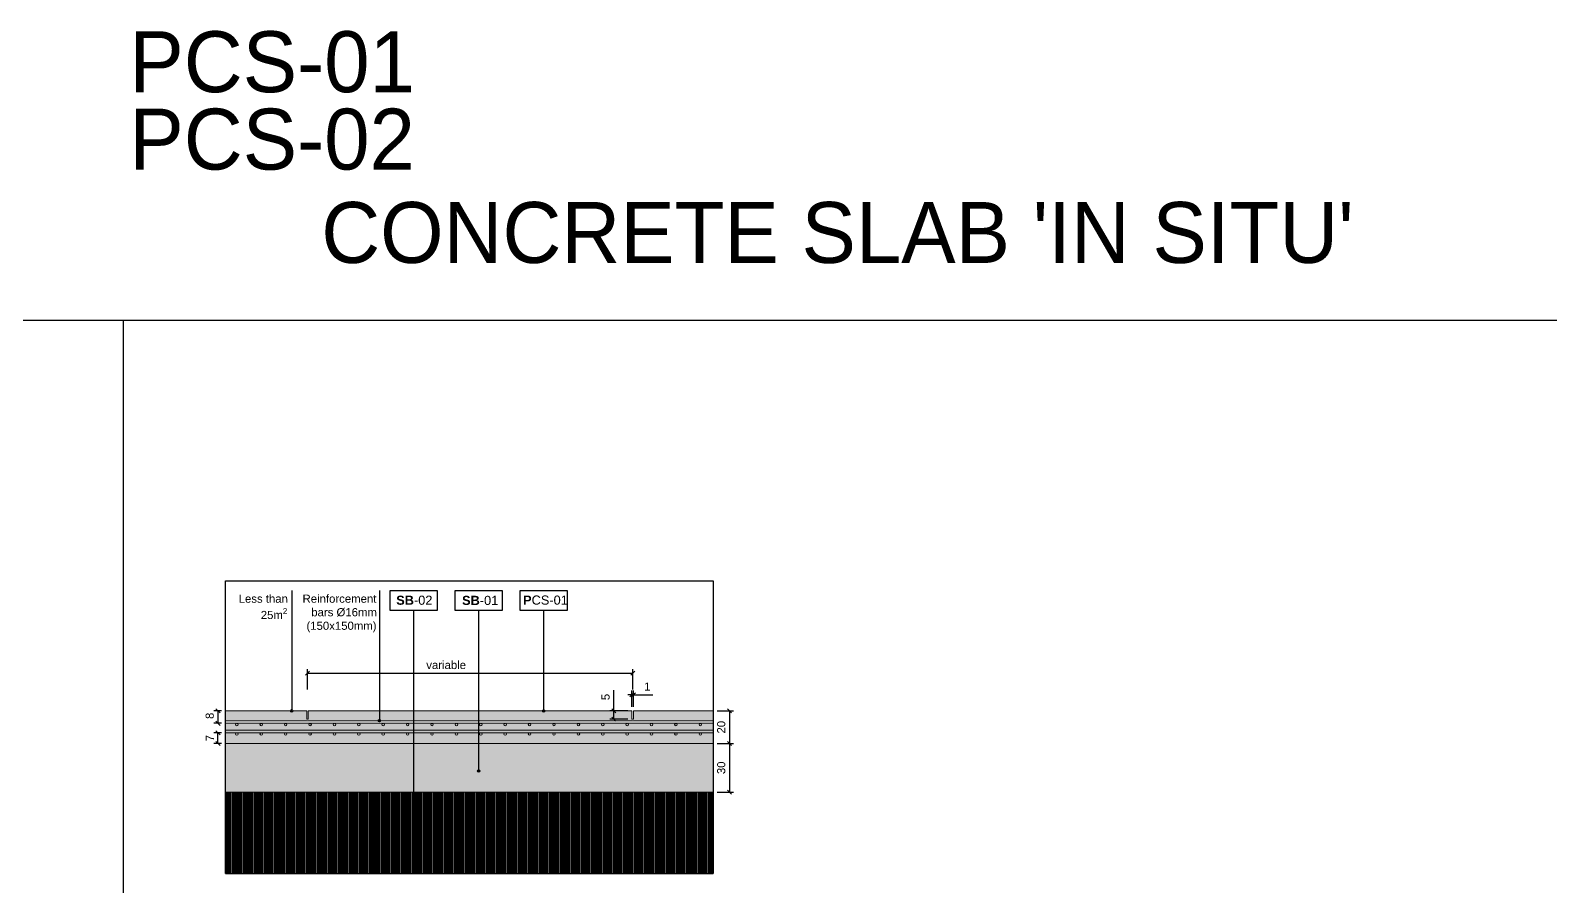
# Model space of a CAD drawing. Header units: metres. Extents: x -325 to 301, y -147 to 149.
# Drawn here: x 220.35 to 229.69, y 129.98 to 135.24 of the extents above; entities that cross this region are included whole.
import ezdxf

# ---------------------------------------------------------------- set-up
doc = ezdxf.new("R2010")
doc.units = ezdxf.units.M
doc.layers.get('Defpoints').update_dxf_attribs({"lineweight": 13})
doc.layers.add('-aux', color=50, linetype='Continuous', plot=False)
doc.layers.add('0-TX-1_25', color=7, linetype='Continuous', true_color=0x3f4f7f)
for name, color, linetype, lineweight in [('1-CM', 7, 'Continuous', 0), ('2-L-secció', 1, 'Continuous', 0), ('2-metall', 5, 'Continuous', 0), ('3-TR Seleccionat', 44, 'Continuous', 0), ('3-TR Tot-u', 37, 'Continuous', 0)]:
    doc.layers.add(name, color=color, linetype=linetype, lineweight=lineweight)
doc.layers.add('3-TR tot_u', color=7, linetype='Continuous', lineweight=5, true_color=0x787878)
for name, color, linetype in [('A-KEYPLAN_HATCH', 7, 'Continuous'), ('A_TEXT_2', 7, 'Continuous'), ('EIT_0 Llegenda', 7, 'Continuous')]:
    doc.layers.add(name, color=color, linetype=linetype)
doc.styles.get("Standard").update_dxf_attribs({"font": 'arial.ttf'})
doc.styles.add('x-llegenda materials$0$ENGRAVERS', font='TT0586M.TTF')
doc.dimstyles.new('ISO-25', dxfattribs={"dimtxt": 0.1, "dimasz": 0.1, "dimexe": 0.1, "dimexo": 0.1, "dimgap": 0.1, "dimtad": 1, "dimdec": 0, "dimlfac": 100, "dimzin": 9, "dimtxsty": 'Standard', "dimblk": 'OBLIQUE', "dimcen": 0.1, "dimadec": 0, "dimazin": 0, "dimtfac": 1, "dimtdec": 0, "dimtmove": 0, "dimatfit": 3, "dimldrblk": 'OBLIQUE', "dimfxl": 1, "dimarcsym": 0})
pattern_1 = [(0, (-221.549, -130.9756), (0, 6.985), [5.08, -1.905]), (90, (-221.549, -130.9756), (-6.985, 4e-16), [5.08, -1.905])]
pattern_2 = [(0, (0, 0), (0, 6.985), [5.08, -1.905]), (90, (0, 0), (-6.985, 4e-16), [5.08, -1.905])]
pattern_3 = [(0, (0, -0.058), (0, 6.985), [5.08, -1.905]), (90, (0, -0.058), (-6.985, 4e-16), [5.08, -1.905])]

# ---------------------------------------------------------------- blocks, each defined once
blk = doc.blocks.new('_Oblique')
at = {"color": 0, "lineweight": -2}
blk.add_line((-0.5, -0.5), (0.5, 0.5), dxfattribs=at)
blk = doc.blocks.new('*D723')
at = {"layer": '0-TX-1_25', "color": 0, "lineweight": -2, "transparency": 16777216}
for p, q in [((224.5741, 131.0516), (224.6739, 131.0516)), ((224.6489, 131.0516), (224.6489, 130.8516)), ((224.5741, 130.8516), (224.6739, 130.8516))]:
    blk.add_line(p, q, dxfattribs=at)
at = {"layer": 'Defpoints', "color": 0, "transparency": 16777216}
for p in [(224.5491, 131.0516), (224.5491, 130.8516), (224.6489, 130.8516)]:
    blk.add_point(p, dxfattribs=at)
at = {"layer": '0-TX-1_25', "color": 0, "lineweight": -2, "transparency": 16777216, "xscale": 0.025, "yscale": 0.025, "zscale": 0.025}
for p, rotation in [((224.6489, 131.0516), 90), ((224.6489, 130.8516), 270)]:
    blk.add_blockref('_Oblique', p, dxfattribs=dict(at, rotation=rotation))
at = {"layer": '0-TX-1_25', "color": 0, "transparency": 16777216, "insert": (224.5984, 130.9516), "char_height": 0.05, "attachment_point": 5, "rotation": 90}
blk.add_mtext('20', dxfattribs=at)
blk = doc.blocks.new('*D722')
at = {"layer": '0-TX-1_25', "color": 0, "lineweight": -2, "transparency": 16777216}
for p, q in [((224.5741, 130.8516), (224.6739, 130.8516)), ((224.6489, 130.8516), (224.6489, 130.5516)), ((224.5741, 130.5516), (224.6739, 130.5516))]:
    blk.add_line(p, q, dxfattribs=at)
at = {"layer": 'Defpoints', "color": 0, "transparency": 16777216}
for p in [(224.5491, 130.8516), (224.5491, 130.5516), (224.6489, 130.5516)]:
    blk.add_point(p, dxfattribs=at)
at = {"layer": '0-TX-1_25', "color": 0, "lineweight": -2, "transparency": 16777216, "xscale": 0.025, "yscale": 0.025, "zscale": 0.025}
for p, rotation in [((224.6489, 130.8516), 90), ((224.6489, 130.5516), 270)]:
    blk.add_blockref('_Oblique', p, dxfattribs=dict(at, rotation=rotation))
at = {"layer": '0-TX-1_25', "color": 0, "transparency": 16777216, "insert": (224.5984, 130.7016), "char_height": 0.05, "attachment_point": 5, "rotation": 90}
blk.add_mtext('30', dxfattribs=at)
blk = doc.blocks.new('POINT')
at = {"layer": '0-TX-1_25'}
h = blk.add_hatch(dxfattribs=at)
h.set_pattern_fill('ANGLE', color=256)
h.set_pattern_definition([(0, (-83.747, -12.726), (0, 6.985), [5.08, -1.905]), (90, (-83.747, -12.726), (-6.985, 4e-16), [5.08, -1.905])])
edge = h.paths.add_edge_path()
edge.add_arc((0, 0), 0.0075, 0, 360)
h = blk.add_hatch(color=256, dxfattribs=at)
h.dxf.hatch_style = 1
edge = h.paths.add_edge_path()
edge.add_arc((0, 0), 0.0075, 0, 360)
blk.add_circle((0, 0), 0.0075, dxfattribs=at)
blk = doc.blocks.new('*D724')
at = {"layer": '0-TX-1_25', "color": 0, "lineweight": -2, "transparency": 16777216}
for p, q in [((224.0491, 131.0766), (224.0491, 131.1766)), ((224.0591, 131.0766), (224.0591, 131.1766)), ((224.0491, 131.1516), (224.0241, 131.1516)), ((224.0491, 131.1516), (224.0591, 131.1516)), ((224.0591, 131.1516), (224.1775, 131.1516))]:
    blk.add_line(p, q, dxfattribs=at)
at = {"layer": 'Defpoints', "color": 0, "transparency": 16777216}
for p in [(224.0591, 131.1516), (224.0491, 131.0516), (224.0591, 131.0516)]:
    blk.add_point(p, dxfattribs=at)
at = {"layer": '0-TX-1_25', "color": 0, "lineweight": -2, "transparency": 16777216, "xscale": 0.025, "yscale": 0.025, "zscale": 0.025}
blk.add_blockref('_Oblique', (224.0491, 131.1516), dxfattribs=at)
at = {"layer": '0-TX-1_25', "color": 0, "lineweight": -2, "transparency": 16777216, "xscale": 0.025, "yscale": 0.025, "zscale": 0.025, "rotation": 180}
blk.add_blockref('_Oblique', (224.0591, 131.1516), dxfattribs=at)
at = {"layer": '0-TX-1_25', "color": 0, "transparency": 16777216, "insert": (224.1433, 131.2017), "char_height": 0.05, "attachment_point": 5}
blk.add_mtext('1', dxfattribs=at)
blk = doc.blocks.new('hatch keyplan 2')
at = {"layer": 'A-KEYPLAN_HATCH'}
blk.add_lwpolyline([(0, 0.00548), (0.01287, 0.00548), (0.01287, 0), (0, 0)], close=True, dxfattribs=at)
blk = doc.blocks.new('hatch keyplan')
at = {"layer": 'A-KEYPLAN_HATCH'}
blk.add_blockref('hatch keyplan 2', (1.43058, 0.85215), dxfattribs=at)
blk = doc.blocks.new('PCS01')
at = {"layer": 'A-KEYPLAN_HATCH'}
blk.add_blockref('hatch keyplan', (-1.42958, -0.85215), dxfattribs=at)
at = {"layer": 'A_TEXT_2', "insert": (0.0002, 0.00411), "char_height": 0.0025, "attachment_point": 1}
blk.add_mtext_dynamic_manual_height_columns('\\pi0.00161;{\\fArial|b1|i0|c0|p34;P}CS-01', width=0.0145619, gutter_width=0.015, heights=[0], dxfattribs=at)
blk = doc.blocks.new('SB-01')
at = {"layer": 'A-KEYPLAN_HATCH'}
blk.add_blockref('hatch keyplan', (-1.43058, -0.85215), dxfattribs=at)
at = {"layer": 'A_TEXT_2', "insert": (-0.0008, 0.00403), "char_height": 0.0025, "attachment_point": 1}
blk.add_mtext_dynamic_manual_height_columns('\\pi0.00271;{\\fArial|b1|i0|c0|p34;SB}-01', width=0.0145619, gutter_width=0.015, heights=[0], dxfattribs=at)
blk = doc.blocks.new('SB-02')
at = {"layer": 'A-KEYPLAN_HATCH'}
blk.add_blockref('hatch keyplan', (-1.43058, -0.85215), dxfattribs=at)
at = {"layer": 'A_TEXT_2', "insert": (-0.0008, 0.00408), "char_height": 0.0025, "attachment_point": 1}
blk.add_mtext_dynamic_manual_height_columns('\\pi0.00249;{\\fArial|b1|i0|c0|p34;SB}-02', width=0.0145619, gutter_width=0.015, heights=[0], dxfattribs=at)
blk = doc.blocks.new('*D2223')
at = {"layer": '0-TX-1_25', "color": 0, "lineweight": -2, "transparency": 16777216}
for p, q in [((223.9376, 131.0516), (223.9376, 131.1789)), ((224.0241, 131.0516), (223.9126, 131.0516)), ((224.0241, 131.0016), (223.9126, 131.0016)), ((223.9376, 131.0016), (223.9376, 131.0516))]:
    blk.add_line(p, q, dxfattribs=at)
at = {"layer": 'Defpoints', "color": 0, "transparency": 16777216}
for p in [(223.9376, 131.0016), (224.0491, 131.0516), (224.0491, 131.0016)]:
    blk.add_point(p, dxfattribs=at)
at = {"layer": '0-TX-1_25', "color": 0, "lineweight": -2, "transparency": 16777216, "xscale": 0.025, "yscale": 0.025, "zscale": 0.025}
for p, rotation in [((223.9376, 131.0516), 90), ((223.9376, 131.0016), 270)]:
    blk.add_blockref('_Oblique', p, dxfattribs=dict(at, rotation=rotation))
at = {"layer": '0-TX-1_25', "color": 0, "transparency": 16777216, "insert": (223.8872, 131.1373), "char_height": 0.05, "attachment_point": 5, "rotation": 90}
blk.add_mtext('5', dxfattribs=at)
blk = doc.blocks.new('*D2723')
at = {"layer": '0-TX-1_25', "color": 0, "lineweight": -2, "transparency": 16777216}
for p, q in [((222.0541, 131.1837), (222.0541, 131.3087)), ((222.0541, 131.2837), (224.0541, 131.2837)), ((224.0541, 131.1837), (224.0541, 131.3087))]:
    blk.add_line(p, q, dxfattribs=at)
at = {"layer": 'Defpoints', "color": 0, "transparency": 16777216}
for p in [(224.0541, 131.2837), (224.0541, 131.1516), (222.0541, 131.0016)]:
    blk.add_point(p, dxfattribs=at)
at = {"layer": '0-TX-1_25', "color": 0, "lineweight": -2, "transparency": 16777216, "xscale": 0.025, "yscale": 0.025, "zscale": 0.025, "rotation": 180}
blk.add_blockref('_Oblique', (222.0541, 131.2837), dxfattribs=at)
at = {"layer": '0-TX-1_25', "color": 0, "lineweight": -2, "transparency": 16777216, "xscale": 0.025, "yscale": 0.025, "zscale": 0.025}
blk.add_blockref('_Oblique', (224.0541, 131.2837), dxfattribs=at)
at = {"layer": '0-TX-1_25', "color": 0, "transparency": 16777216, "insert": (222.9067, 131.3341), "char_height": 0.05, "attachment_point": 5}
blk.add_mtext('variable', dxfattribs=at)
blk = doc.blocks.new('*U2843')
at = {"layer": '2-metall'}
h = blk.add_hatch(dxfattribs=at)
h.set_pattern_fill('ANGLE', color=256)
h.set_pattern_definition(pattern_1)
edge = h.paths.add_edge_path()
edge.add_arc((0.0707, -0.0079), 0.008, 0, 360)
blk.add_circle((0.0707, -0.0079), 0.008, dxfattribs=at)
blk = doc.blocks.new('*U2844')
at = {"layer": '2-metall', "color": 0, "linetype": 'ByBlock', "lineweight": -2, "transparency": 16777216}
for p in [(221.5491, 130.9756), (221.6991, 130.9756), (221.8491, 130.9756), (221.9991, 130.9756), (222.1491, 130.9756), (222.2991, 130.9756), (222.4491, 130.9756), (222.5991, 130.9756), (222.7491, 130.9756), (222.8991, 130.9756), (223.0491, 130.9756), (223.1991, 130.9756), (223.3491, 130.9756), (223.4991, 130.9756), (223.6491, 130.9756), (223.7991, 130.9756), (223.9491, 130.9756), (224.0991, 130.9756), (224.2491, 130.9756), (224.3991, 130.9756)]:
    blk.add_blockref('*U2843', p, dxfattribs=at)
blk = doc.blocks.new('*U2845')
at = {"layer": '2-metall'}
h = blk.add_hatch(dxfattribs=at)
h.set_pattern_fill('ANGLE', color=256)
h.set_pattern_definition(pattern_1)
edge = h.paths.add_edge_path()
edge.add_arc((0.0707, -0.0079), 0.008, 0, 360)
blk.add_circle((0.0707, -0.0079), 0.008, dxfattribs=at)
blk = doc.blocks.new('*U2846')
at = {"layer": '2-metall', "color": 0, "linetype": 'ByBlock', "lineweight": -2, "transparency": 16777216}
for p in [(221.5491, 130.9756), (221.6991, 130.9756), (221.8491, 130.9756), (221.9991, 130.9756), (222.1491, 130.9756), (222.2991, 130.9756), (222.4491, 130.9756), (222.5991, 130.9756), (222.7491, 130.9756), (222.8991, 130.9756), (223.0491, 130.9756), (223.1991, 130.9756), (223.3491, 130.9756), (223.4991, 130.9756), (223.6491, 130.9756), (223.7991, 130.9756), (223.9491, 130.9756), (224.0991, 130.9756), (224.2491, 130.9756), (224.3991, 130.9756)]:
    blk.add_blockref('*U2845', p, dxfattribs=at)
blk = doc.blocks.new('*U2847')
at = {"layer": '2-metall'}
h = blk.add_hatch(dxfattribs=at)
h.set_pattern_fill('ANGLE', color=256)
h.set_pattern_definition(pattern_1)
edge = h.paths.add_edge_path()
edge.add_arc((0.0707, -0.0079), 0.008, 0, 360)
blk.add_circle((0.0707, -0.0079), 0.008, dxfattribs=at)
blk = doc.blocks.new('*U2848')
at = {"layer": '2-metall', "color": 0, "linetype": 'ByBlock', "lineweight": -2, "transparency": 16777216}
for p in [(221.5491, 130.9175), (221.6991, 130.9175), (221.8491, 130.9175), (221.9991, 130.9175), (222.1491, 130.9175), (222.2991, 130.9175), (222.4491, 130.9175), (222.5991, 130.9175), (222.7491, 130.9175), (222.8991, 130.9175), (223.0491, 130.9175), (223.1991, 130.9175), (223.3491, 130.9175), (223.4991, 130.9175), (223.6491, 130.9175), (223.7991, 130.9175), (223.9491, 130.9175), (224.0991, 130.9175), (224.2491, 130.9175), (224.3991, 130.9175)]:
    blk.add_blockref('*U2847', p, dxfattribs=at)
blk = doc.blocks.new('*D2849')
at = {"layer": '0-TX-1_25', "color": 0, "lineweight": -2, "transparency": 16777216}
for p, q in [((221.5241, 131.0516), (221.4784, 131.0516)), ((221.5034, 131.0516), (221.5034, 130.9756)), ((221.5241, 130.9756), (221.4784, 130.9756))]:
    blk.add_line(p, q, dxfattribs=at)
at = {"layer": 'Defpoints', "color": 0, "transparency": 16777216}
for p in [(221.5491, 131.0516), (221.5034, 130.9756), (221.5491, 130.9756)]:
    blk.add_point(p, dxfattribs=at)
at = {"layer": '0-TX-1_25', "color": 0, "lineweight": -2, "transparency": 16777216, "xscale": 0.025, "yscale": 0.025, "zscale": 0.025}
for p, rotation in [((221.5034, 131.0516), 90), ((221.5034, 130.9756), 270)]:
    blk.add_blockref('_Oblique', p, dxfattribs=dict(at, rotation=rotation))
at = {"layer": '0-TX-1_25', "color": 0, "transparency": 16777216, "insert": (221.4528, 131.0216), "char_height": 0.05, "attachment_point": 5, "rotation": 90}
blk.add_mtext('8', dxfattribs=at)
blk = doc.blocks.new('*D2850')
at = {"layer": '0-TX-1_25', "color": 0, "lineweight": -2, "transparency": 16777216}
for p, q in [((221.5241, 130.9175), (221.4784, 130.9175)), ((221.5034, 130.8516), (221.5034, 130.9175)), ((221.5241, 130.8516), (221.4784, 130.8516))]:
    blk.add_line(p, q, dxfattribs=at)
at = {"layer": 'Defpoints', "color": 0, "transparency": 16777216}
for p in [(221.5034, 130.9175), (221.5491, 130.9175), (221.5491, 130.8516)]:
    blk.add_point(p, dxfattribs=at)
at = {"layer": '0-TX-1_25', "color": 0, "lineweight": -2, "transparency": 16777216, "xscale": 0.025, "yscale": 0.025, "zscale": 0.025}
for p, rotation in [((221.5034, 130.9175), 90), ((221.5034, 130.8516), 270)]:
    blk.add_blockref('_Oblique', p, dxfattribs=dict(at, rotation=rotation))
at = {"layer": '0-TX-1_25', "color": 0, "transparency": 16777216, "insert": (221.4534, 130.8846), "char_height": 0.05, "attachment_point": 5, "rotation": 90}
blk.add_mtext('7', dxfattribs=at)

msp = doc.modelspace()

# ---------------------------------------------------------------- hatches: boundary and pattern name
at = {"layer": '2-metall'}
h = msp.add_hatch(dxfattribs=at)
h.set_pattern_fill('ANGLE', color=256)
h.set_pattern_definition(pattern_2)
edge = h.paths.add_edge_path()
edge.add_arc((221.6198, 130.9677), 0.008, 0, 360)
edge = h.paths.add_edge_path()
edge.add_arc((221.7698, 130.9677), 0.008, 0, 360)
edge = h.paths.add_edge_path()
edge.add_arc((221.9198, 130.9677), 0.008, 0, 360)
edge = h.paths.add_edge_path()
edge.add_arc((222.0698, 130.9677), 0.008, 0, 360)
edge = h.paths.add_edge_path()
edge.add_arc((222.2198, 130.9677), 0.008, 0, 360)
edge = h.paths.add_edge_path()
edge.add_arc((222.3698, 130.9677), 0.008, 0, 360)
edge = h.paths.add_edge_path()
edge.add_arc((222.5198, 130.9677), 0.008, 0, 360)
edge = h.paths.add_edge_path()
edge.add_arc((222.6698, 130.9677), 0.008, 0, 360)
edge = h.paths.add_edge_path()
edge.add_arc((222.8198, 130.9677), 0.008, 0, 360)
edge = h.paths.add_edge_path()
edge.add_arc((222.9698, 130.9677), 0.008, 0, 360)
edge = h.paths.add_edge_path()
edge.add_arc((223.1198, 130.9677), 0.008, 0, 360)
edge = h.paths.add_edge_path()
edge.add_arc((223.2698, 130.9677), 0.008, 0, 360)
edge = h.paths.add_edge_path()
edge.add_arc((223.4198, 130.9677), 0.008, 0, 360)
edge = h.paths.add_edge_path()
edge.add_arc((223.5698, 130.9677), 0.008, 0, 360)
edge = h.paths.add_edge_path()
edge.add_arc((223.7198, 130.9677), 0.008, 0, 360)
edge = h.paths.add_edge_path()
edge.add_arc((223.8698, 130.9677), 0.008, 0, 360)
edge = h.paths.add_edge_path()
edge.add_arc((224.0198, 130.9677), 0.008, 0, 360)
edge = h.paths.add_edge_path()
edge.add_arc((224.1698, 130.9677), 0.008, 0, 360)
edge = h.paths.add_edge_path()
edge.add_arc((224.3198, 130.9677), 0.008, 0, 360)
edge = h.paths.add_edge_path()
edge.add_arc((224.4698, 130.9677), 0.008, 0, 360)
h = msp.add_hatch(dxfattribs=at)
h.set_pattern_fill('ANGLE', color=256)
h.set_pattern_definition(pattern_2)
edge = h.paths.add_edge_path()
edge.add_arc((221.6198, 130.9677), 0.008, 0, 360)
edge = h.paths.add_edge_path()
edge.add_arc((221.7698, 130.9677), 0.008, 0, 360)
edge = h.paths.add_edge_path()
edge.add_arc((221.9198, 130.9677), 0.008, 0, 360)
edge = h.paths.add_edge_path()
edge.add_arc((222.0698, 130.9677), 0.008, 0, 360)
edge = h.paths.add_edge_path()
edge.add_arc((222.2198, 130.9677), 0.008, 0, 360)
edge = h.paths.add_edge_path()
edge.add_arc((222.3698, 130.9677), 0.008, 0, 360)
edge = h.paths.add_edge_path()
edge.add_arc((222.5198, 130.9677), 0.008, 0, 360)
edge = h.paths.add_edge_path()
edge.add_arc((222.6698, 130.9677), 0.008, 0, 360)
edge = h.paths.add_edge_path()
edge.add_arc((222.8198, 130.9677), 0.008, 0, 360)
edge = h.paths.add_edge_path()
edge.add_arc((222.9698, 130.9677), 0.008, 0, 360)
edge = h.paths.add_edge_path()
edge.add_arc((223.1198, 130.9677), 0.008, 0, 360)
edge = h.paths.add_edge_path()
edge.add_arc((223.2698, 130.9677), 0.008, 0, 360)
edge = h.paths.add_edge_path()
edge.add_arc((223.4198, 130.9677), 0.008, 0, 360)
edge = h.paths.add_edge_path()
edge.add_arc((223.5698, 130.9677), 0.008, 0, 360)
edge = h.paths.add_edge_path()
edge.add_arc((223.7198, 130.9677), 0.008, 0, 360)
edge = h.paths.add_edge_path()
edge.add_arc((223.8698, 130.9677), 0.008, 0, 360)
edge = h.paths.add_edge_path()
edge.add_arc((224.0198, 130.9677), 0.008, 0, 360)
edge = h.paths.add_edge_path()
edge.add_arc((224.1698, 130.9677), 0.008, 0, 360)
edge = h.paths.add_edge_path()
edge.add_arc((224.3198, 130.9677), 0.008, 0, 360)
edge = h.paths.add_edge_path()
edge.add_arc((224.4698, 130.9677), 0.008, 0, 360)
h = msp.add_hatch(dxfattribs=at)
h.set_pattern_fill('ANGLE', color=256)
h.set_pattern_definition(pattern_3)
edge = h.paths.add_edge_path()
edge.add_arc((221.6198, 130.9096), 0.008, 0, 360)
edge = h.paths.add_edge_path()
edge.add_arc((221.7698, 130.9096), 0.008, 0, 360)
edge = h.paths.add_edge_path()
edge.add_arc((221.9198, 130.9096), 0.008, 0, 360)
edge = h.paths.add_edge_path()
edge.add_arc((222.0698, 130.9096), 0.008, 0, 360)
edge = h.paths.add_edge_path()
edge.add_arc((222.2198, 130.9096), 0.008, 0, 360)
edge = h.paths.add_edge_path()
edge.add_arc((222.3698, 130.9096), 0.008, 0, 360)
edge = h.paths.add_edge_path()
edge.add_arc((222.5198, 130.9096), 0.008, 0, 360)
edge = h.paths.add_edge_path()
edge.add_arc((222.6698, 130.9096), 0.008, 0, 360)
edge = h.paths.add_edge_path()
edge.add_arc((222.8198, 130.9096), 0.008, 0, 360)
edge = h.paths.add_edge_path()
edge.add_arc((222.9698, 130.9096), 0.008, 0, 360)
edge = h.paths.add_edge_path()
edge.add_arc((223.1198, 130.9096), 0.008, 0, 360)
edge = h.paths.add_edge_path()
edge.add_arc((223.2698, 130.9096), 0.008, 0, 360)
edge = h.paths.add_edge_path()
edge.add_arc((223.4198, 130.9096), 0.008, 0, 360)
edge = h.paths.add_edge_path()
edge.add_arc((223.5698, 130.9096), 0.008, 0, 360)
edge = h.paths.add_edge_path()
edge.add_arc((223.7198, 130.9096), 0.008, 0, 360)
edge = h.paths.add_edge_path()
edge.add_arc((223.8698, 130.9096), 0.008, 0, 360)
edge = h.paths.add_edge_path()
edge.add_arc((224.0198, 130.9096), 0.008, 0, 360)
edge = h.paths.add_edge_path()
edge.add_arc((224.1698, 130.9096), 0.008, 0, 360)
edge = h.paths.add_edge_path()
edge.add_arc((224.3198, 130.9096), 0.008, 0, 360)
edge = h.paths.add_edge_path()
edge.add_arc((224.4698, 130.9096), 0.008, 0, 360)
h = msp.add_hatch(dxfattribs=at)
h.set_pattern_fill('ANGLE', color=256)
h.set_pattern_definition(pattern_2)
edge = h.paths.add_edge_path()
edge.add_arc((221.7698, 130.9677), 0.008, 0, 360)
h = msp.add_hatch(dxfattribs=at)
h.set_pattern_fill('ANGLE', color=256)
h.set_pattern_definition(pattern_2)
edge = h.paths.add_edge_path()
edge.add_arc((221.7698, 130.9677), 0.008, 0, 360)
h = msp.add_hatch(dxfattribs=at)
h.set_pattern_fill('ANGLE', color=256)
h.set_pattern_definition(pattern_3)
edge = h.paths.add_edge_path()
edge.add_arc((221.7698, 130.9096), 0.008, 0, 360)
h = msp.add_hatch(dxfattribs=at)
h.set_pattern_fill('ANGLE', color=256)
h.set_pattern_definition(pattern_2)
edge = h.paths.add_edge_path()
edge.add_arc((221.9198, 130.9677), 0.008, 0, 360)
h = msp.add_hatch(dxfattribs=at)
h.set_pattern_fill('ANGLE', color=256)
h.set_pattern_definition(pattern_2)
edge = h.paths.add_edge_path()
edge.add_arc((221.9198, 130.9677), 0.008, 0, 360)
h = msp.add_hatch(dxfattribs=at)
h.set_pattern_fill('ANGLE', color=256)
h.set_pattern_definition(pattern_3)
edge = h.paths.add_edge_path()
edge.add_arc((221.9198, 130.9096), 0.008, 0, 360)
h = msp.add_hatch(dxfattribs=at)
h.set_pattern_fill('ANGLE', color=256)
h.set_pattern_definition(pattern_2)
edge = h.paths.add_edge_path()
edge.add_arc((222.0698, 130.9677), 0.008, 0, 360)
h = msp.add_hatch(dxfattribs=at)
h.set_pattern_fill('ANGLE', color=256)
h.set_pattern_definition(pattern_2)
edge = h.paths.add_edge_path()
edge.add_arc((222.0698, 130.9677), 0.008, 0, 360)
h = msp.add_hatch(dxfattribs=at)
h.set_pattern_fill('ANGLE', color=256)
h.set_pattern_definition(pattern_3)
edge = h.paths.add_edge_path()
edge.add_arc((222.0698, 130.9096), 0.008, 0, 360)
h = msp.add_hatch(dxfattribs=at)
h.set_pattern_fill('ANGLE', color=256)
h.set_pattern_definition(pattern_2)
edge = h.paths.add_edge_path()
edge.add_arc((222.2198, 130.9677), 0.008, 0, 360)
h = msp.add_hatch(dxfattribs=at)
h.set_pattern_fill('ANGLE', color=256)
h.set_pattern_definition(pattern_2)
edge = h.paths.add_edge_path()
edge.add_arc((222.2198, 130.9677), 0.008, 0, 360)
h = msp.add_hatch(dxfattribs=at)
h.set_pattern_fill('ANGLE', color=256)
h.set_pattern_definition(pattern_3)
edge = h.paths.add_edge_path()
edge.add_arc((222.2198, 130.9096), 0.008, 0, 360)
h = msp.add_hatch(dxfattribs=at)
h.set_pattern_fill('ANGLE', color=256)
h.set_pattern_definition(pattern_2)
edge = h.paths.add_edge_path()
edge.add_arc((222.3698, 130.9677), 0.008, 0, 360)
h = msp.add_hatch(dxfattribs=at)
h.set_pattern_fill('ANGLE', color=256)
h.set_pattern_definition(pattern_2)
edge = h.paths.add_edge_path()
edge.add_arc((222.3698, 130.9677), 0.008, 0, 360)
h = msp.add_hatch(dxfattribs=at)
h.set_pattern_fill('ANGLE', color=256)
h.set_pattern_definition(pattern_3)
edge = h.paths.add_edge_path()
edge.add_arc((222.3698, 130.9096), 0.008, 0, 360)
h = msp.add_hatch(dxfattribs=at)
h.set_pattern_fill('ANGLE', color=256)
h.set_pattern_definition(pattern_2)
edge = h.paths.add_edge_path()
edge.add_arc((222.5198, 130.9677), 0.008, 0, 360)
h = msp.add_hatch(dxfattribs=at)
h.set_pattern_fill('ANGLE', color=256)
h.set_pattern_definition(pattern_2)
edge = h.paths.add_edge_path()
edge.add_arc((222.5198, 130.9677), 0.008, 0, 360)
h = msp.add_hatch(dxfattribs=at)
h.set_pattern_fill('ANGLE', color=256)
h.set_pattern_definition(pattern_3)
edge = h.paths.add_edge_path()
edge.add_arc((222.5198, 130.9096), 0.008, 0, 360)
h = msp.add_hatch(dxfattribs=at)
h.set_pattern_fill('ANGLE', color=256)
h.set_pattern_definition(pattern_2)
edge = h.paths.add_edge_path()
edge.add_arc((222.6698, 130.9677), 0.008, 0, 360)
h = msp.add_hatch(dxfattribs=at)
h.set_pattern_fill('ANGLE', color=256)
h.set_pattern_definition(pattern_2)
edge = h.paths.add_edge_path()
edge.add_arc((222.6698, 130.9677), 0.008, 0, 360)
h = msp.add_hatch(dxfattribs=at)
h.set_pattern_fill('ANGLE', color=256)
h.set_pattern_definition(pattern_3)
edge = h.paths.add_edge_path()
edge.add_arc((222.6698, 130.9096), 0.008, 0, 360)
h = msp.add_hatch(dxfattribs=at)
h.set_pattern_fill('ANGLE', color=256)
h.set_pattern_definition(pattern_2)
edge = h.paths.add_edge_path()
edge.add_arc((222.8198, 130.9677), 0.008, 0, 360)
h = msp.add_hatch(dxfattribs=at)
h.set_pattern_fill('ANGLE', color=256)
h.set_pattern_definition(pattern_2)
edge = h.paths.add_edge_path()
edge.add_arc((222.8198, 130.9677), 0.008, 0, 360)
h = msp.add_hatch(dxfattribs=at)
h.set_pattern_fill('ANGLE', color=256)
h.set_pattern_definition(pattern_3)
edge = h.paths.add_edge_path()
edge.add_arc((222.8198, 130.9096), 0.008, 0, 360)
h = msp.add_hatch(dxfattribs=at)
h.set_pattern_fill('ANGLE', color=256)
h.set_pattern_definition(pattern_2)
edge = h.paths.add_edge_path()
edge.add_arc((222.9698, 130.9677), 0.008, 0, 360)
h = msp.add_hatch(dxfattribs=at)
h.set_pattern_fill('ANGLE', color=256)
h.set_pattern_definition(pattern_2)
edge = h.paths.add_edge_path()
edge.add_arc((222.9698, 130.9677), 0.008, 0, 360)
h = msp.add_hatch(dxfattribs=at)
h.set_pattern_fill('ANGLE', color=256)
h.set_pattern_definition(pattern_3)
edge = h.paths.add_edge_path()
edge.add_arc((222.9698, 130.9096), 0.008, 0, 360)
h = msp.add_hatch(dxfattribs=at)
h.set_pattern_fill('ANGLE', color=256)
h.set_pattern_definition(pattern_2)
edge = h.paths.add_edge_path()
edge.add_arc((223.1198, 130.9677), 0.008, 0, 360)
h = msp.add_hatch(dxfattribs=at)
h.set_pattern_fill('ANGLE', color=256)
h.set_pattern_definition(pattern_2)
edge = h.paths.add_edge_path()
edge.add_arc((223.1198, 130.9677), 0.008, 0, 360)
h = msp.add_hatch(dxfattribs=at)
h.set_pattern_fill('ANGLE', color=256)
h.set_pattern_definition(pattern_3)
edge = h.paths.add_edge_path()
edge.add_arc((223.1198, 130.9096), 0.008, 0, 360)
h = msp.add_hatch(dxfattribs=at)
h.set_pattern_fill('ANGLE', color=256)
h.set_pattern_definition(pattern_2)
edge = h.paths.add_edge_path()
edge.add_arc((223.2698, 130.9677), 0.008, 0, 360)
h = msp.add_hatch(dxfattribs=at)
h.set_pattern_fill('ANGLE', color=256)
h.set_pattern_definition(pattern_2)
edge = h.paths.add_edge_path()
edge.add_arc((223.2698, 130.9677), 0.008, 0, 360)
h = msp.add_hatch(dxfattribs=at)
h.set_pattern_fill('ANGLE', color=256)
h.set_pattern_definition(pattern_3)
edge = h.paths.add_edge_path()
edge.add_arc((223.2698, 130.9096), 0.008, 0, 360)
h = msp.add_hatch(dxfattribs=at)
h.set_pattern_fill('ANGLE', color=256)
h.set_pattern_definition(pattern_2)
edge = h.paths.add_edge_path()
edge.add_arc((223.4198, 130.9677), 0.008, 0, 360)
h = msp.add_hatch(dxfattribs=at)
h.set_pattern_fill('ANGLE', color=256)
h.set_pattern_definition(pattern_2)
edge = h.paths.add_edge_path()
edge.add_arc((223.4198, 130.9677), 0.008, 0, 360)
h = msp.add_hatch(dxfattribs=at)
h.set_pattern_fill('ANGLE', color=256)
h.set_pattern_definition(pattern_3)
edge = h.paths.add_edge_path()
edge.add_arc((223.4198, 130.9096), 0.008, 0, 360)
h = msp.add_hatch(dxfattribs=at)
h.set_pattern_fill('ANGLE', color=256)
h.set_pattern_definition(pattern_2)
edge = h.paths.add_edge_path()
edge.add_arc((223.5698, 130.9677), 0.008, 0, 360)
h = msp.add_hatch(dxfattribs=at)
h.set_pattern_fill('ANGLE', color=256)
h.set_pattern_definition(pattern_2)
edge = h.paths.add_edge_path()
edge.add_arc((223.5698, 130.9677), 0.008, 0, 360)
h = msp.add_hatch(dxfattribs=at)
h.set_pattern_fill('ANGLE', color=256)
h.set_pattern_definition(pattern_3)
edge = h.paths.add_edge_path()
edge.add_arc((223.5698, 130.9096), 0.008, 0, 360)
h = msp.add_hatch(dxfattribs=at)
h.set_pattern_fill('ANGLE', color=256)
h.set_pattern_definition(pattern_2)
edge = h.paths.add_edge_path()
edge.add_arc((223.7198, 130.9677), 0.008, 0, 360)
h = msp.add_hatch(dxfattribs=at)
h.set_pattern_fill('ANGLE', color=256)
h.set_pattern_definition(pattern_2)
edge = h.paths.add_edge_path()
edge.add_arc((223.7198, 130.9677), 0.008, 0, 360)
h = msp.add_hatch(dxfattribs=at)
h.set_pattern_fill('ANGLE', color=256)
h.set_pattern_definition(pattern_3)
edge = h.paths.add_edge_path()
edge.add_arc((223.7198, 130.9096), 0.008, 0, 360)
h = msp.add_hatch(dxfattribs=at)
h.set_pattern_fill('ANGLE', color=256)
h.set_pattern_definition(pattern_2)
edge = h.paths.add_edge_path()
edge.add_arc((223.8698, 130.9677), 0.008, 0, 360)
h = msp.add_hatch(dxfattribs=at)
h.set_pattern_fill('ANGLE', color=256)
h.set_pattern_definition(pattern_2)
edge = h.paths.add_edge_path()
edge.add_arc((223.8698, 130.9677), 0.008, 0, 360)
h = msp.add_hatch(dxfattribs=at)
h.set_pattern_fill('ANGLE', color=256)
h.set_pattern_definition(pattern_3)
edge = h.paths.add_edge_path()
edge.add_arc((223.8698, 130.9096), 0.008, 0, 360)
h = msp.add_hatch(dxfattribs=at)
h.set_pattern_fill('ANGLE', color=256)
h.set_pattern_definition(pattern_2)
edge = h.paths.add_edge_path()
edge.add_arc((224.0198, 130.9677), 0.008, 0, 360)
h = msp.add_hatch(dxfattribs=at)
h.set_pattern_fill('ANGLE', color=256)
h.set_pattern_definition(pattern_2)
edge = h.paths.add_edge_path()
edge.add_arc((224.0198, 130.9677), 0.008, 0, 360)
h = msp.add_hatch(dxfattribs=at)
h.set_pattern_fill('ANGLE', color=256)
h.set_pattern_definition(pattern_3)
edge = h.paths.add_edge_path()
edge.add_arc((224.0198, 130.9096), 0.008, 0, 360)
h = msp.add_hatch(dxfattribs=at)
h.set_pattern_fill('ANGLE', color=256)
h.set_pattern_definition(pattern_2)
edge = h.paths.add_edge_path()
edge.add_arc((224.1698, 130.9677), 0.008, 0, 360)
h = msp.add_hatch(dxfattribs=at)
h.set_pattern_fill('ANGLE', color=256)
h.set_pattern_definition(pattern_2)
edge = h.paths.add_edge_path()
edge.add_arc((224.1698, 130.9677), 0.008, 0, 360)
h = msp.add_hatch(dxfattribs=at)
h.set_pattern_fill('ANGLE', color=256)
h.set_pattern_definition(pattern_3)
edge = h.paths.add_edge_path()
edge.add_arc((224.1698, 130.9096), 0.008, 0, 360)
h = msp.add_hatch(dxfattribs=at)
h.set_pattern_fill('ANGLE', color=256)
h.set_pattern_definition(pattern_2)
edge = h.paths.add_edge_path()
edge.add_arc((224.3198, 130.9677), 0.008, 0, 360)
h = msp.add_hatch(dxfattribs=at)
h.set_pattern_fill('ANGLE', color=256)
h.set_pattern_definition(pattern_2)
edge = h.paths.add_edge_path()
edge.add_arc((224.3198, 130.9677), 0.008, 0, 360)
h = msp.add_hatch(dxfattribs=at)
h.set_pattern_fill('ANGLE', color=256)
h.set_pattern_definition(pattern_3)
edge = h.paths.add_edge_path()
edge.add_arc((224.3198, 130.9096), 0.008, 0, 360)
h = msp.add_hatch(dxfattribs=at)
h.set_pattern_fill('ANGLE', color=256)
h.set_pattern_definition(pattern_2)
edge = h.paths.add_edge_path()
edge.add_arc((224.4698, 130.9677), 0.008, 0, 360)
h = msp.add_hatch(dxfattribs=at)
h.set_pattern_fill('ANGLE', color=256)
h.set_pattern_definition(pattern_2)
edge = h.paths.add_edge_path()
edge.add_arc((224.4698, 130.9677), 0.008, 0, 360)
h = msp.add_hatch(dxfattribs=at)
h.set_pattern_fill('ANGLE', color=256)
h.set_pattern_definition(pattern_3)
edge = h.paths.add_edge_path()
edge.add_arc((224.4698, 130.9096), 0.008, 0, 360)
at = {"layer": '3-TR Seleccionat'}
h = msp.add_hatch(dxfattribs=at)
h.set_pattern_fill('ANSI31', color=256, scale=0.002, angle=225, style=0)
h.set_pattern_definition([(270, (50, 0), (0.00635, -1e-18), [])])
h.paths.add_polyline_path([(221.5491, 130.0516), (224.5491, 130.0516), (224.5491, 130.5516), (221.5491, 130.5516)])
at = {"layer": '3-TR Tot-u'}
h = msp.add_hatch(dxfattribs=at)
h.set_pattern_fill('EARTH', color=256, scale=0.005, style=0)
h.set_pattern_definition([(0, (40, -0.13), (0.03175, 0.03175), [0.03175, -0.03175]), (0, (40, -0.118094), (0.03175, 0.03175), [0.03175, -0.03175]), (0, (40, -0.106187), (0.03175, 0.03175), [0.03175, -0.03175]), (90, (40.00397, -0.10222), (-0.03175, 0.03175), [0.03175, -0.03175]), (90, (40.015875, -0.10222), (-0.03175, 0.03175), [0.03175, -0.03175]), (90, (40.02778, -0.10222), (-0.03175, 0.03175), [0.03175, -0.03175])])
h.paths.add_polyline_path([(224.5491, 130.8516), (221.5491, 130.8516), (221.5491, 130.5516), (224.5491, 130.5516)])
at = {"layer": '3-TR tot_u'}
h = msp.add_hatch(dxfattribs=at)
h.set_pattern_fill('AR-CONC', color=256, scale=0.0002, angle=89.13211)
h.set_pattern_definition([(139.132107, (187.590528, 64.017102), (0.003739362, 0.036384468), [0.00381, -0.04191]), (84.132107, (187.59053, 64.0171), (-0.038313752, -0.006469088), [0.003048, -0.033528117]), (189.58355, (187.59084, 64.020134), (-0.034574388, 0.02991538), [0.003238002, -0.035618049]), (135.31631, (187.58037, 64.017256), (0.009228709, 0.054082225), [0.005715, -0.062865]), (185.767664, (187.58114, 64.02176), (-0.048760355, 0.048224933), [0.004857005, -0.05342712]), (80.31626, (187.58037, 64.017256), (-0.048760355, 0.048224933), [0.004571993, -0.050291946]), (110.132107, (187.582986, 64.022296), (0.020909994, 0.030009597), [0.00381, -0.04191]), (55.132107, (187.582986, 64.022296), (-0.036646144, 0.012916967), [0.003048, -0.033528]), (160.58355, (187.58473, 64.024797), (-0.01573615, 0.042926564), [0.003238002, -0.035617988]), (126.632107, (187.590528, 64.017102), (-0.016899711, 0.000873801), [0, -0.0331216, 0, -0.034036, 0, -0.033655]), (96.632107, (187.590528, 64.017102), (-0.0198313927, 0.0136658867), [0, -0.0194056, 0, -0.0323596, 0, -0.012827]), (56.632107, (187.590357, 64.005775), (0.0015563759, 0.0270976533), [0, -0.0127, 0, -0.039624, 0, -0.052578]), (46.632107, (187.59028, 64.000695), (-0.004635972, 0.0296994646), [0, -0.01651, 0, -0.0263144, 0, -0.037338])])
h.paths.add_polyline_path([(224.0591, 130.9916), (224.5491, 130.9916), (224.5491, 131.0516), (224.0591, 131.0516)])
h.paths.add_polyline_path([(221.5492, 130.9916), (222.0491, 130.9916), (222.0491, 131.0516), (221.5492, 131.0516)])
h.paths.add_polyline_path([(224.5491, 130.9756), (221.5492, 130.9756), (221.5491, 130.8516), (224.5491, 130.8516)])
h.paths.add_polyline_path([(222.0591, 130.9916), (224.0491, 130.9916), (224.0491, 131.0516), (223.0591, 131.0516), (222.0591, 131.0516)])

# ---------------------------------------------------------------- linework, layer by layer
at = {"layer": '-aux'}
msp.add_lwpolyline([(160.9223, 133.4567), (290.9223, 133.4567), (290.9223, 123.4567), (160.9223, 123.4567)], close=True, dxfattribs=at)
for points in [[(220.9223, 123.4567), (220.9223, 133.4567)], [(221.5491, 130.0516), (221.5491, 131.8516), (224.5491, 131.8516), (224.5491, 130.0516)], [(221.5491, 130.0516), (224.5491, 130.0516)]]:
    msp.add_lwpolyline(points, dxfattribs=at)
at = {"layer": '0-TX-1_25'}
for points in [[(221.9569, 131.7929), (221.9569, 131.0521)], [(222.4964, 131.7929), (222.4964, 130.9916)], [(222.7063, 131.6695), (222.7063, 130.3904)], [(223.1063, 131.6695), (223.1063, 130.6822)], [(223.5063, 131.6695), (223.5063, 131.0516)]]:
    msp.add_lwpolyline(points, dxfattribs=at)
at = {"layer": '1-CM'}
for points in [[(221.5491, 131.0516), (222.0491, 131.0516)], [(222.0491, 131.0516), (222.0491, 131.0016), (222.0591, 131.0016), (222.0591, 131.0516)], [(222.0591, 131.0516), (223.0591, 131.0516)], [(223.0591, 131.0516), (224.0491, 131.0516)], [(224.0491, 131.0516), (224.0491, 131.0016), (224.0591, 131.0016), (224.0591, 131.0516)], [(224.0591, 131.0516), (224.5491, 131.0516)], [(221.5491, 130.8516), (224.5491, 130.8516)], [(221.5491, 130.5516), (224.5491, 130.5516)]]:
    msp.add_lwpolyline(points, dxfattribs=at)
at = {"layer": '2-L-secció'}
for p, q in [((221.5491, 131.0516), (221.5491, 130.0516)), ((224.5491, 131.0516), (224.5491, 130.0516))]:
    msp.add_line(p, q, dxfattribs=at)
at = {"layer": '2-metall'}
for points in [[(221.5491, 130.9916), (224.5491, 130.9916)], [(221.5491, 130.9916), (224.5491, 130.9916)], [(221.5491, 130.9756), (224.5491, 130.9756)], [(221.5491, 130.9756), (224.5491, 130.9756)], [(221.5491, 130.9335), (224.5491, 130.9335)], [(221.5491, 130.9175), (224.5491, 130.9175)]]:
    msp.add_lwpolyline(points, dxfattribs=at)

# ---------------------------------------------------------------- block references
at = {"layer": '0-TX-1_25', "xscale": 22.5, "yscale": 22.5, "zscale": 22.5}
for name, p in [('SB-02', (222.5615, 131.6695)), ('SB-01', (222.9615, 131.6695))]:
    msp.add_blockref(name, p, dxfattribs=at)
at = {"layer": '0-TX-1_25'}
for p in [(221.9566, 131.0521), (222.4961, 130.9916), (223.5063, 131.0516), (223.1063, 130.6822), (222.7063, 130.3904)]:
    msp.add_blockref('POINT', p, dxfattribs=at)
at = {"layer": '2-metall'}
for name in ['*U2844', '*U2846', '*U2848']:
    msp.add_blockref(name, (0, 0), dxfattribs=at)
at = {"layer": 'A-KEYPLAN_HATCH', "xscale": 22.4999999999851, "yscale": 22.4999999999851, "zscale": 22.4999999999851}
msp.add_blockref('PCS01', (223.339, 131.6695), dxfattribs=at)

# ---------------------------------------------------------------- texts
at = {"layer": '0-TX-1_25', "char_height": 0.05625, "attachment_point": 1}
for s, width, insert in [('\\A1;\\pi0.03467;{\\H0.88889x;Less than \\P\\pi0.17063;25m\\H0.7x;\\S2^ ;}', 0.327643, (221.596, 131.7676)), ('\\A1;\\pi-0.01777;{\\H0.88889x;Reinforcement \\P\\pi0.03585;bars Ø16mm\\P\\pi0.00631;(150x150mm) }', 0.430461, (222.0414, 131.7676))]:
    msp.add_mtext_dynamic_manual_height_columns(s, width=width, gutter_width=0.3375, heights=[0], dxfattribs=dict(at, insert=insert))
at = {"layer": 'EIT_0 Llegenda', "color": 244, "true_color": 0x991b1e, "char_height": 0.375, "width": 19.210099, "attachment_point": 1, "style": 'x-llegenda materials$0$ENGRAVERS'}
for s, insert in [('PCS-01', (220.9588, 135.2344)), ('PCS-02', (220.9588, 134.7582))]:
    msp.add_mtext(s, dxfattribs=dict(at, insert=insert))
at = {"layer": 'EIT_0 Llegenda', "insert": (222.1387, 134.1837), "char_height": 0.375, "width": 19.210099, "attachment_point": 1, "style": 'x-llegenda materials$0$ENGRAVERS'}
msp.add_mtext("CONCRETE SLAB 'IN SITU'", dxfattribs=at)

# ---------------------------------------------------------------- dimensions: what is measured, and where the dimension line sits
at = {"layer": '0-TX-1_25'}
dim = msp.add_linear_dim(base=(224.0541, 131.2837), p1=(222.0541, 131.0016), p2=(224.0541, 131.1516), text='variable', dimstyle='ISO-25', override={"dimtxt": 0.05, "dimasz": 0.025, "dimexe": 0.025, "dimexo": 0.025, "dimgap": 0.025, "dimblk1": 'Oblique', "dimblk2": 'Oblique', "dimsah": 1, "dimfxl": 0.1, "dimfxlon": 1, "dimarcsym": 1}, dxfattribs=at)
dim.commit()
dim.dimension.update_dxf_attribs({"geometry": '*D2723', "text_midpoint": (222.9067, 131.2837), "dimtype": 160})
for base, p1, p2, picture, middle in [((223.9376, 131.0016), (224.0491, 131.0516), (224.0491, 131.0016), '*D2223', (223.9376, 131.1373)), ((221.5034, 130.9756), (221.5491, 131.0516), (221.5491, 130.9756), '*D2849', (221.5034, 131.0216)), ((221.5034, 130.9175), (221.5491, 130.8516), (221.5491, 130.9175), '*D2850', (221.5034, 130.8846))]:
    dim = msp.add_linear_dim(base=base, p1=p1, p2=p2, angle=90, dimstyle='ISO-25', override={"dimtxt": 0.05, "dimasz": 0.025, "dimexe": 0.025, "dimexo": 0.025, "dimgap": 0.025, "dimblk1": 'Oblique', "dimblk2": 'Oblique', "dimsah": 1, "dimfxl": 0.1, "dimfxlon": 1, "dimarcsym": 1}, dxfattribs=at)
    dim.commit()
    dim.dimension.update_dxf_attribs({"geometry": picture, "text_midpoint": middle, "dimtype": 160})
dim = msp.add_linear_dim(base=(224.0591, 131.1516), p1=(224.0491, 131.0516), p2=(224.0591, 131.0516), text='1', dimstyle='ISO-25', override={"dimtxt": 0.05, "dimasz": 0.025, "dimexe": 0.025, "dimexo": 0.025, "dimgap": 0.025, "dimblk1": 'Oblique', "dimblk2": 'Oblique', "dimsah": 1, "dimfxl": 0.1, "dimfxlon": 1, "dimarcsym": 1}, dxfattribs=at)
dim.commit()
dim.dimension.update_dxf_attribs({"geometry": '*D724', "text_midpoint": (224.1433, 131.2017)})
for base, p1, p2, picture, middle in [((224.6489, 130.8516), (224.5491, 131.0516), (224.5491, 130.8516), '*D723', (224.5984, 130.9516)), ((224.6489, 130.5516), (224.5491, 130.8516), (224.5491, 130.5516), '*D722', (224.5984, 130.7016))]:
    dim = msp.add_linear_dim(base=base, p1=p1, p2=p2, angle=90, dimstyle='ISO-25', override={"dimtxt": 0.05, "dimasz": 0.025, "dimexe": 0.025, "dimexo": 0.025, "dimgap": 0.025, "dimblk1": 'Oblique', "dimblk2": 'Oblique', "dimsah": 1, "dimfxl": 0.1, "dimfxlon": 1, "dimarcsym": 1}, dxfattribs=at)
    dim.commit()
    dim.dimension.update_dxf_attribs({"geometry": picture, "text_midpoint": middle})

doc.saveas('drawing.dxf')
